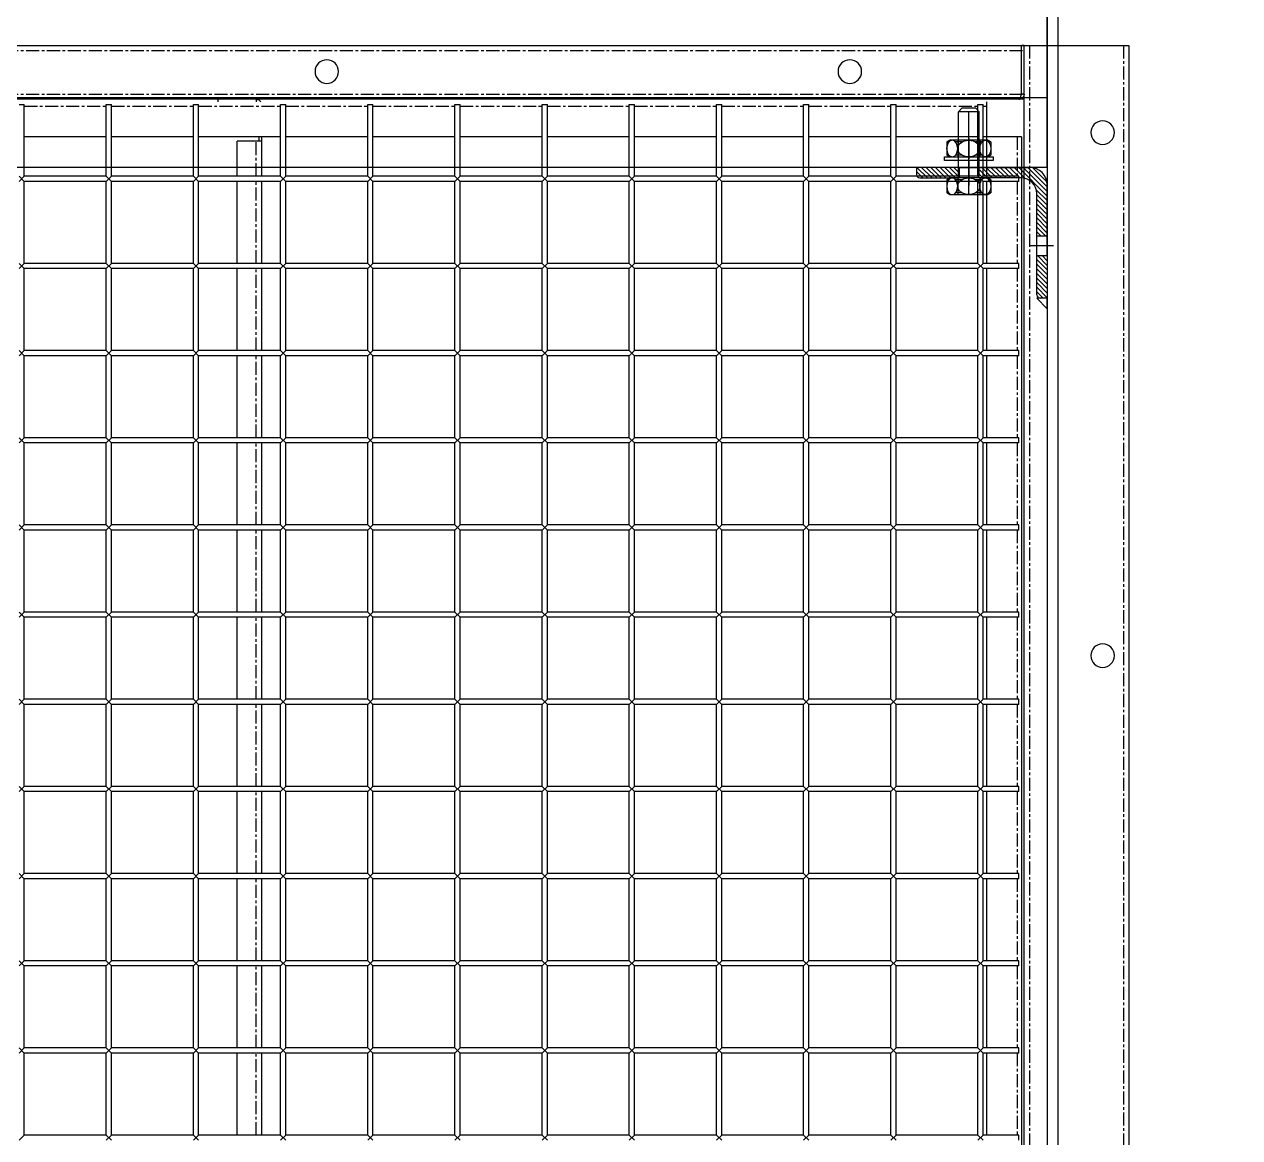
# Model space of a CAD drawing. Header units: millimetres. Extents: x -198529 to 244266, y -64 to 158464.
# Drawn here: x -147098 to -146401, y 109934 to 110572 of the extents above; entities that cross this region are included whole.
import ezdxf

# ---------------------------------------------------------------- set-up
doc = ezdxf.new("R2010")
doc.units = ezdxf.units.MM
doc.linetypes.add('CENTER', pattern=[12, 7.5, -1.5, 1.5, -1.5])
doc.linetypes.add('HIDDEN2', pattern=[4.7625, 3.175, -1.5875])
for name, color, linetype in [('0-DCC', 30, 'Continuous'), ('0-DCC-STRUC', 180, 'Continuous'), ('0-DCC-STRUC-T', 4, 'Continuous'), ('ANGEL STEEL_75x75x3.0', 22, 'Continuous'), ('BOLTS', 3, 'Continuous'), ('K-CEIL-DCC-RACK', 10, 'Continuous')]:
    doc.layers.add(name, color=color, linetype=linetype)
pattern_1 = [(45, (70645.0448, 93964.8255), (-1.325825215, 1.325825215), [])]

# ---------------------------------------------------------------- blocks, each defined once
blk = doc.blocks.new('DCC2850x1800(右)')
at = {"color": 0, "linetype": 'Continuous'}
for p, q in [((62966, -72678.48), (62906, -72678.48)), ((62906, -72678.48), (62906, -74478.48)), ((62966, -72678.48), (62967.5, -72678.48)), ((65614.5, -72678.48), (62966, -72678.48)), ((62966, -74478.48), (62966, -72678.48)), ((62967.5, -72706.38), (62967.5, -72678.48)), ((62966, -72706.38), (62967.5, -72706.38)), ((62967.77, -72707.23), (62967.5, -72706.38)), ((62966, -72709.38), (65613, -72709.38)), ((62987.5, -72753.48), (62987.5, -72710.88)), ((62992.5, -72712.38), (62989.5, -72712.38)), ((62989.5, -72753.48), (62989.5, -72712.38)), ((62992.5, -72753.48), (62992.5, -72712.38)), ((63039.5, -72753.48), (63039.5, -72712.38)), ((63042.5, -72712.38), (63039.5, -72712.38)), ((63042.5, -72753.48), (63042.5, -72712.38)), ((63089.5, -72753.48), (63089.5, -72712.38)), ((63092.5, -72712.38), (63089.5, -72712.38)), ((63092.5, -72753.48), (63092.5, -72712.38)), ((63139.5, -72753.48), (63139.5, -72712.38)), ((63142.5, -72712.38), (63139.5, -72712.38)), ((63142.5, -72753.48), (63142.5, -72712.38)), ((63189.5, -72753.48), (63189.5, -72712.38)), ((63192.5, -72712.38), (63189.5, -72712.38)), ((63192.5, -72753.48), (63192.5, -72712.38)), ((63239.5, -72753.48), (63239.5, -72712.38)), ((63242.5, -72712.38), (63239.5, -72712.38)), ((63242.5, -72753.48), (63242.5, -72712.38)), ((63289.5, -72753.48), (63289.5, -72712.38)), ((63292.5, -72712.38), (63289.5, -72712.38)), ((63292.5, -72753.48), (63292.5, -72712.38)), ((63339.5, -72753.48), (63339.5, -72712.38)), ((63342.5, -72712.38), (63339.5, -72712.38)), ((63342.5, -72753.48), (63342.5, -72712.38)), ((63389.5, -72753.48), (63389.5, -72712.38)), ((63392.5, -72712.38), (63389.5, -72712.38)), ((63392.5, -72753.48), (63392.5, -72712.38)), ((63428.5, -72709.38), (63428.5, -72710.88)), ((63439.5, -72753.48), (63439.5, -72712.38)), ((63442.5, -72712.38), (63439.5, -72712.38)), ((63442.5, -72753.48), (63442.5, -72712.38)), ((63489.5, -72753.48), (63489.5, -72712.38)), ((63492.5, -72712.38), (63489.5, -72712.38)), ((63492.5, -72753.48), (63492.5, -72712.38)), ((63539.5, -72753.48), (63539.5, -72712.38)), ((63542.5, -72712.38), (63539.5, -72712.38)), ((62967.5, -72730.88), (62989.5, -72730.88)), ((62967.5, -72730.88), (62967.5, -74426.08)), ((62992.5, -72730.88), (63039.5, -72730.88)), ((63042.5, -72730.88), (63089.5, -72730.88)), ((63092.5, -72730.88), (63139.5, -72730.88)), ((63142.5, -72730.88), (63189.5, -72730.88)), ((63192.5, -72730.88), (63239.5, -72730.88)), ((63242.5, -72730.88), (63289.5, -72730.88)), ((63292.5, -72730.88), (63339.5, -72730.88)), ((63342.5, -72730.88), (63389.5, -72730.88)), ((63392.5, -72730.88), (63439.5, -72730.88)), ((63403.5, -72730.88), (63403.5, -72753.48)), ((63403.5, -72733.38), (63417.5, -72733.38)), ((63405, -72730.88), (63405, -72733.38)), ((63417.5, -72753.48), (63417.5, -72733.38)), ((63442.5, -72730.88), (63489.5, -72730.88)), ((63492.5, -72730.88), (63539.5, -72730.88)), ((62969, -72753.48), (62989.5, -72753.48)), ((62969, -72756.48), (62969, -72753.48)), ((62969, -72756.48), (62989.5, -72756.48)), ((62987.5, -72803.48), (62987.5, -72756.48)), ((62992.5, -72756.48), (62989.5, -72753.48)), ((62992.5, -72753.48), (62989.5, -72756.48)), ((62989.5, -72803.48), (62989.5, -72756.48)), ((62992.5, -72753.48), (63039.5, -72753.48)), ((62992.5, -72756.48), (63039.5, -72756.48)), ((62992.5, -72803.48), (62992.5, -72756.48)), ((63042.5, -72756.48), (63039.5, -72753.48)), ((63042.5, -72753.48), (63039.5, -72756.48)), ((63039.5, -72803.48), (63039.5, -72756.48)), ((63042.5, -72753.48), (63089.5, -72753.48)), ((63042.5, -72756.48), (63089.5, -72756.48)), ((63042.5, -72803.48), (63042.5, -72756.48)), ((63092.5, -72756.48), (63089.5, -72753.48)), ((63092.5, -72753.48), (63089.5, -72756.48)), ((63089.5, -72803.48), (63089.5, -72756.48)), ((63092.5, -72753.48), (63139.5, -72753.48)), ((63092.5, -72756.48), (63139.5, -72756.48)), ((63092.5, -72803.48), (63092.5, -72756.48)), ((63142.5, -72756.48), (63139.5, -72753.48)), ((63142.5, -72753.48), (63139.5, -72756.48)), ((63139.5, -72803.48), (63139.5, -72756.48)), ((63142.5, -72753.48), (63189.5, -72753.48)), ((63142.5, -72756.48), (63189.5, -72756.48)), ((63142.5, -72803.48), (63142.5, -72756.48)), ((63192.5, -72756.48), (63189.5, -72753.48)), ((63192.5, -72753.48), (63189.5, -72756.48)), ((63189.5, -72803.48), (63189.5, -72756.48)), ((63192.5, -72753.48), (63239.5, -72753.48)), ((63192.5, -72756.48), (63239.5, -72756.48)), ((63192.5, -72803.48), (63192.5, -72756.48)), ((63242.5, -72756.48), (63239.5, -72753.48)), ((63242.5, -72753.48), (63239.5, -72756.48)), ((63239.5, -72803.48), (63239.5, -72756.48)), ((63242.5, -72753.48), (63289.5, -72753.48)), ((63242.5, -72756.48), (63289.5, -72756.48)), ((63242.5, -72803.48), (63242.5, -72756.48)), ((63292.5, -72756.48), (63289.5, -72753.48)), ((63292.5, -72753.48), (63289.5, -72756.48)), ((63289.5, -72803.48), (63289.5, -72756.48)), ((63292.5, -72753.48), (63339.5, -72753.48)), ((63292.5, -72756.48), (63339.5, -72756.48)), ((63292.5, -72803.48), (63292.5, -72756.48)), ((63342.5, -72756.48), (63339.5, -72753.48)), ((63342.5, -72753.48), (63339.5, -72756.48)), ((63339.5, -72803.48), (63339.5, -72756.48)), ((63342.5, -72753.48), (63389.5, -72753.48)), ((63342.5, -72756.48), (63389.5, -72756.48)), ((63342.5, -72803.48), (63342.5, -72756.48)), ((63392.5, -72756.48), (63389.5, -72753.48)), ((63392.5, -72753.48), (63389.5, -72756.48)), ((63389.5, -72803.48), (63389.5, -72756.48)), ((63392.5, -72753.48), (63439.5, -72753.48)), ((63392.5, -72756.48), (63439.5, -72756.48)), ((63392.5, -72803.48), (63392.5, -72756.48)), ((63403.5, -72756.48), (63403.5, -72803.48)), ((63417.5, -72803.48), (63417.5, -72756.48)), ((63442.5, -72756.48), (63439.5, -72753.48)), ((63442.5, -72753.48), (63439.5, -72756.48)), ((63439.5, -72803.48), (63439.5, -72756.48)), ((63442.5, -72753.48), (63489.5, -72753.48)), ((63442.5, -72756.48), (63489.5, -72756.48)), ((63442.5, -72803.48), (63442.5, -72756.48)), ((63492.5, -72756.48), (63489.5, -72753.48)), ((63492.5, -72753.48), (63489.5, -72756.48)), ((63489.5, -72803.48), (63489.5, -72756.48)), ((63492.5, -72753.48), (63539.5, -72753.48)), ((63492.5, -72756.48), (63539.5, -72756.48)), ((63492.5, -72803.48), (63492.5, -72756.48)), ((63542.5, -72756.48), (63539.5, -72753.48)), ((63542.5, -72753.48), (63539.5, -72756.48)), ((63539.5, -72803.48), (63539.5, -72756.48)), ((62969, -72803.48), (62989.5, -72803.48)), ((62969, -72806.48), (62969, -72803.48)), ((62992.5, -72806.48), (62989.5, -72803.48)), ((62992.5, -72803.48), (62989.5, -72806.48)), ((62992.5, -72803.48), (63039.5, -72803.48)), ((63042.5, -72806.48), (63039.5, -72803.48)), ((63042.5, -72803.48), (63039.5, -72806.48)), ((63042.5, -72803.48), (63089.5, -72803.48)), ((63092.5, -72806.48), (63089.5, -72803.48)), ((63092.5, -72803.48), (63089.5, -72806.48)), ((63092.5, -72803.48), (63139.5, -72803.48)), ((63142.5, -72806.48), (63139.5, -72803.48)), ((63142.5, -72803.48), (63139.5, -72806.48)), ((63142.5, -72803.48), (63189.5, -72803.48)), ((63192.5, -72806.48), (63189.5, -72803.48)), ((63192.5, -72803.48), (63189.5, -72806.48)), ((63192.5, -72803.48), (63239.5, -72803.48)), ((63242.5, -72806.48), (63239.5, -72803.48)), ((63242.5, -72803.48), (63239.5, -72806.48)), ((63242.5, -72803.48), (63289.5, -72803.48)), ((63292.5, -72806.48), (63289.5, -72803.48)), ((63292.5, -72803.48), (63289.5, -72806.48)), ((63292.5, -72803.48), (63339.5, -72803.48)), ((63342.5, -72806.48), (63339.5, -72803.48)), ((63342.5, -72803.48), (63339.5, -72806.48)), ((63342.5, -72803.48), (63389.5, -72803.48)), ((63392.5, -72806.48), (63389.5, -72803.48)), ((63392.5, -72803.48), (63389.5, -72806.48)), ((63392.5, -72803.48), (63439.5, -72803.48)), ((63442.5, -72806.48), (63439.5, -72803.48)), ((63442.5, -72803.48), (63439.5, -72806.48)), ((63442.5, -72803.48), (63489.5, -72803.48)), ((63492.5, -72806.48), (63489.5, -72803.48)), ((63492.5, -72803.48), (63489.5, -72806.48)), ((63492.5, -72803.48), (63539.5, -72803.48)), ((63542.5, -72806.48), (63539.5, -72803.48)), ((63542.5, -72803.48), (63539.5, -72806.48)), ((62969, -72806.48), (62989.5, -72806.48)), ((62987.5, -72853.48), (62987.5, -72806.48)), ((62989.5, -72853.48), (62989.5, -72806.48)), ((62992.5, -72853.48), (62992.5, -72806.48)), ((62992.5, -72806.48), (63039.5, -72806.48)), ((63039.5, -72853.48), (63039.5, -72806.48)), ((63042.5, -72806.48), (63089.5, -72806.48)), ((63042.5, -72853.48), (63042.5, -72806.48)), ((63089.5, -72853.48), (63089.5, -72806.48)), ((63092.5, -72853.48), (63092.5, -72806.48)), ((63092.5, -72806.48), (63139.5, -72806.48)), ((63139.5, -72853.48), (63139.5, -72806.48)), ((63142.5, -72853.48), (63142.5, -72806.48)), ((63142.5, -72806.48), (63189.5, -72806.48)), ((63189.5, -72853.48), (63189.5, -72806.48)), ((63192.5, -72853.48), (63192.5, -72806.48)), ((63192.5, -72806.48), (63239.5, -72806.48)), ((63239.5, -72853.48), (63239.5, -72806.48)), ((63242.5, -72853.48), (63242.5, -72806.48)), ((63242.5, -72806.48), (63289.5, -72806.48)), ((63289.5, -72853.48), (63289.5, -72806.48)), ((63292.5, -72853.48), (63292.5, -72806.48)), ((63292.5, -72806.48), (63339.5, -72806.48)), ((63339.5, -72853.48), (63339.5, -72806.48)), ((63342.5, -72853.48), (63342.5, -72806.48)), ((63342.5, -72806.48), (63389.5, -72806.48)), ((63389.5, -72853.48), (63389.5, -72806.48)), ((63392.5, -72853.48), (63392.5, -72806.48)), ((63392.5, -72806.48), (63439.5, -72806.48)), ((63403.5, -72806.48), (63403.5, -72853.48)), ((63417.5, -72853.48), (63417.5, -72806.48)), ((63439.5, -72853.48), (63439.5, -72806.48)), ((63442.5, -72853.48), (63442.5, -72806.48)), ((63442.5, -72806.48), (63489.5, -72806.48)), ((63489.5, -72853.48), (63489.5, -72806.48)), ((63492.5, -72853.48), (63492.5, -72806.48)), ((63492.5, -72806.48), (63539.5, -72806.48)), ((63539.5, -72853.48), (63539.5, -72806.48)), ((62969, -72853.48), (62989.5, -72853.48)), ((62969, -72856.48), (62969, -72853.48)), ((62992.5, -72856.48), (62989.5, -72853.48)), ((62992.5, -72853.48), (62989.5, -72856.48)), ((62992.5, -72853.48), (63039.5, -72853.48)), ((63042.5, -72856.48), (63039.5, -72853.48)), ((63042.5, -72853.48), (63039.5, -72856.48)), ((63042.5, -72853.48), (63089.5, -72853.48)), ((63092.5, -72856.48), (63089.5, -72853.48)), ((63092.5, -72853.48), (63089.5, -72856.48)), ((63092.5, -72853.48), (63139.5, -72853.48)), ((63142.5, -72856.48), (63139.5, -72853.48)), ((63142.5, -72853.48), (63139.5, -72856.48)), ((63142.5, -72853.48), (63189.5, -72853.48)), ((63192.5, -72856.48), (63189.5, -72853.48)), ((63192.5, -72853.48), (63189.5, -72856.48)), ((63192.5, -72853.48), (63239.5, -72853.48)), ((63242.5, -72856.48), (63239.5, -72853.48)), ((63242.5, -72853.48), (63239.5, -72856.48)), ((63242.5, -72853.48), (63289.5, -72853.48)), ((63292.5, -72856.48), (63289.5, -72853.48)), ((63292.5, -72853.48), (63289.5, -72856.48)), ((63292.5, -72853.48), (63339.5, -72853.48)), ((63342.5, -72856.48), (63339.5, -72853.48)), ((63342.5, -72853.48), (63339.5, -72856.48)), ((63342.5, -72853.48), (63389.5, -72853.48)), ((63392.5, -72856.48), (63389.5, -72853.48)), ((63392.5, -72853.48), (63389.5, -72856.48)), ((63392.5, -72853.48), (63439.5, -72853.48)), ((63442.5, -72856.48), (63439.5, -72853.48)), ((63442.5, -72853.48), (63439.5, -72856.48)), ((63442.5, -72853.48), (63489.5, -72853.48)), ((63492.5, -72856.48), (63489.5, -72853.48)), ((63492.5, -72853.48), (63489.5, -72856.48)), ((63492.5, -72853.48), (63539.5, -72853.48)), ((63542.5, -72856.48), (63539.5, -72853.48)), ((63542.5, -72853.48), (63539.5, -72856.48)), ((62969, -72856.48), (62989.5, -72856.48)), ((62987.5, -72903.48), (62987.5, -72856.48)), ((62989.5, -72903.48), (62989.5, -72856.48)), ((62992.5, -72903.48), (62992.5, -72856.48)), ((62992.5, -72856.48), (63039.5, -72856.48)), ((63039.5, -72903.48), (63039.5, -72856.48)), ((63042.5, -72856.48), (63089.5, -72856.48)), ((63042.5, -72903.48), (63042.5, -72856.48)), ((63089.5, -72903.48), (63089.5, -72856.48)), ((63092.5, -72856.48), (63139.5, -72856.48)), ((63092.5, -72903.48), (63092.5, -72856.48)), ((63139.5, -72903.48), (63139.5, -72856.48)), ((63142.5, -72856.48), (63189.5, -72856.48)), ((63142.5, -72903.48), (63142.5, -72856.48)), ((63189.5, -72903.48), (63189.5, -72856.48)), ((63192.5, -72856.48), (63239.5, -72856.48)), ((63192.5, -72903.48), (63192.5, -72856.48)), ((63239.5, -72903.48), (63239.5, -72856.48)), ((63242.5, -72856.48), (63289.5, -72856.48)), ((63242.5, -72903.48), (63242.5, -72856.48)), ((63289.5, -72903.48), (63289.5, -72856.48)), ((63292.5, -72856.48), (63339.5, -72856.48)), ((63292.5, -72903.48), (63292.5, -72856.48)), ((63339.5, -72903.48), (63339.5, -72856.48)), ((63342.5, -72856.48), (63389.5, -72856.48)), ((63342.5, -72903.48), (63342.5, -72856.48)), ((63389.5, -72903.48), (63389.5, -72856.48)), ((63392.5, -72856.48), (63439.5, -72856.48)), ((63392.5, -72903.48), (63392.5, -72856.48)), ((63403.5, -72856.48), (63403.5, -72903.48)), ((63417.5, -72903.48), (63417.5, -72856.48)), ((63439.5, -72903.48), (63439.5, -72856.48)), ((63442.5, -72903.48), (63442.5, -72856.48)), ((63442.5, -72856.48), (63489.5, -72856.48)), ((63489.5, -72903.48), (63489.5, -72856.48)), ((63492.5, -72903.48), (63492.5, -72856.48)), ((63492.5, -72856.48), (63539.5, -72856.48)), ((63539.5, -72903.48), (63539.5, -72856.48)), ((62969, -72903.48), (62989.5, -72903.48)), ((62969, -72906.48), (62969, -72903.48)), ((62992.5, -72906.48), (62989.5, -72903.48)), ((62992.5, -72903.48), (62989.5, -72906.48)), ((62992.5, -72903.48), (63039.5, -72903.48)), ((63042.5, -72906.48), (63039.5, -72903.48)), ((63042.5, -72903.48), (63039.5, -72906.48)), ((63042.5, -72903.48), (63089.5, -72903.48)), ((63092.5, -72906.48), (63089.5, -72903.48)), ((63092.5, -72903.48), (63089.5, -72906.48)), ((63092.5, -72903.48), (63139.5, -72903.48)), ((63142.5, -72906.48), (63139.5, -72903.48)), ((63142.5, -72903.48), (63139.5, -72906.48)), ((63142.5, -72903.48), (63189.5, -72903.48)), ((63192.5, -72906.48), (63189.5, -72903.48)), ((63192.5, -72903.48), (63189.5, -72906.48)), ((63192.5, -72903.48), (63239.5, -72903.48)), ((63242.5, -72906.48), (63239.5, -72903.48)), ((63242.5, -72903.48), (63239.5, -72906.48)), ((63242.5, -72903.48), (63289.5, -72903.48)), ((63292.5, -72906.48), (63289.5, -72903.48)), ((63292.5, -72903.48), (63289.5, -72906.48)), ((63292.5, -72903.48), (63339.5, -72903.48)), ((63342.5, -72906.48), (63339.5, -72903.48)), ((63342.5, -72903.48), (63339.5, -72906.48)), ((63342.5, -72903.48), (63389.5, -72903.48)), ((63392.5, -72906.48), (63389.5, -72903.48)), ((63392.5, -72903.48), (63389.5, -72906.48)), ((63392.5, -72903.48), (63439.5, -72903.48)), ((63442.5, -72906.48), (63439.5, -72903.48)), ((63442.5, -72903.48), (63439.5, -72906.48)), ((63442.5, -72903.48), (63489.5, -72903.48)), ((63492.5, -72906.48), (63489.5, -72903.48)), ((63492.5, -72903.48), (63489.5, -72906.48)), ((63492.5, -72903.48), (63539.5, -72903.48)), ((63542.5, -72906.48), (63539.5, -72903.48)), ((63542.5, -72903.48), (63539.5, -72906.48)), ((62969, -72906.48), (62989.5, -72906.48)), ((62987.5, -72953.48), (62987.5, -72906.48)), ((62989.5, -72953.48), (62989.5, -72906.48)), ((62992.5, -72953.48), (62992.5, -72906.48)), ((62992.5, -72906.48), (63039.5, -72906.48)), ((63039.5, -72953.48), (63039.5, -72906.48)), ((63042.5, -72906.48), (63089.5, -72906.48)), ((63042.5, -72953.48), (63042.5, -72906.48)), ((63089.5, -72953.48), (63089.5, -72906.48)), ((63092.5, -72906.48), (63139.5, -72906.48)), ((63092.5, -72953.48), (63092.5, -72906.48)), ((63139.5, -72953.48), (63139.5, -72906.48)), ((63142.5, -72906.48), (63189.5, -72906.48)), ((63142.5, -72953.48), (63142.5, -72906.48)), ((63189.5, -72953.48), (63189.5, -72906.48)), ((63192.5, -72906.48), (63239.5, -72906.48)), ((63192.5, -72953.48), (63192.5, -72906.48)), ((63239.5, -72953.48), (63239.5, -72906.48)), ((63242.5, -72906.48), (63289.5, -72906.48)), ((63242.5, -72953.48), (63242.5, -72906.48)), ((63289.5, -72953.48), (63289.5, -72906.48)), ((63292.5, -72906.48), (63339.5, -72906.48)), ((63292.5, -72953.48), (63292.5, -72906.48)), ((63339.5, -72953.48), (63339.5, -72906.48)), ((63342.5, -72906.48), (63389.5, -72906.48)), ((63342.5, -72953.48), (63342.5, -72906.48)), ((63389.5, -72953.48), (63389.5, -72906.48)), ((63392.5, -72906.48), (63439.5, -72906.48)), ((63392.5, -72953.48), (63392.5, -72906.48)), ((63403.5, -72906.48), (63403.5, -72953.48)), ((63417.5, -72953.48), (63417.5, -72906.48)), ((63439.5, -72953.48), (63439.5, -72906.48)), ((63442.5, -72906.48), (63489.5, -72906.48)), ((63442.5, -72953.48), (63442.5, -72906.48)), ((63489.5, -72953.48), (63489.5, -72906.48)), ((63492.5, -72906.48), (63539.5, -72906.48)), ((63492.5, -72953.48), (63492.5, -72906.48)), ((63539.5, -72953.48), (63539.5, -72906.48)), ((62969, -72953.48), (62989.5, -72953.48)), ((62969, -72956.48), (62969, -72953.48)), ((62969, -72956.48), (62989.5, -72956.48)), ((62987.5, -73003.48), (62987.5, -72956.48)), ((62992.5, -72956.48), (62989.5, -72953.48)), ((62992.5, -72953.48), (62989.5, -72956.48)), ((62989.5, -73003.48), (62989.5, -72956.48)), ((62992.5, -72953.48), (63039.5, -72953.48)), ((62992.5, -73003.48), (62992.5, -72956.48)), ((62992.5, -72956.48), (63039.5, -72956.48)), ((63042.5, -72956.48), (63039.5, -72953.48)), ((63042.5, -72953.48), (63039.5, -72956.48)), ((63039.5, -73003.48), (63039.5, -72956.48)), ((63042.5, -72953.48), (63089.5, -72953.48)), ((63042.5, -72956.48), (63089.5, -72956.48)), ((63042.5, -73003.48), (63042.5, -72956.48)), ((63092.5, -72956.48), (63089.5, -72953.48)), ((63092.5, -72953.48), (63089.5, -72956.48)), ((63089.5, -73003.48), (63089.5, -72956.48)), ((63092.5, -72953.48), (63139.5, -72953.48)), ((63092.5, -72956.48), (63139.5, -72956.48)), ((63092.5, -73003.48), (63092.5, -72956.48)), ((63142.5, -72956.48), (63139.5, -72953.48)), ((63142.5, -72953.48), (63139.5, -72956.48)), ((63139.5, -73003.48), (63139.5, -72956.48)), ((63142.5, -72953.48), (63189.5, -72953.48)), ((63142.5, -72956.48), (63189.5, -72956.48)), ((63142.5, -73003.48), (63142.5, -72956.48)), ((63192.5, -72956.48), (63189.5, -72953.48)), ((63192.5, -72953.48), (63189.5, -72956.48)), ((63189.5, -73003.48), (63189.5, -72956.48)), ((63192.5, -72953.48), (63239.5, -72953.48)), ((63192.5, -72956.48), (63239.5, -72956.48)), ((63192.5, -73003.48), (63192.5, -72956.48)), ((63242.5, -72956.48), (63239.5, -72953.48)), ((63242.5, -72953.48), (63239.5, -72956.48)), ((63239.5, -73003.48), (63239.5, -72956.48)), ((63242.5, -72953.48), (63289.5, -72953.48)), ((63242.5, -72956.48), (63289.5, -72956.48)), ((63242.5, -73003.48), (63242.5, -72956.48)), ((63292.5, -72956.48), (63289.5, -72953.48)), ((63292.5, -72953.48), (63289.5, -72956.48)), ((63289.5, -73003.48), (63289.5, -72956.48)), ((63292.5, -72953.48), (63339.5, -72953.48)), ((63292.5, -72956.48), (63339.5, -72956.48)), ((63292.5, -73003.48), (63292.5, -72956.48)), ((63342.5, -72956.48), (63339.5, -72953.48)), ((63342.5, -72953.48), (63339.5, -72956.48)), ((63339.5, -73003.48), (63339.5, -72956.48)), ((63342.5, -72953.48), (63389.5, -72953.48)), ((63342.5, -72956.48), (63389.5, -72956.48)), ((63342.5, -73003.48), (63342.5, -72956.48)), ((63392.5, -72956.48), (63389.5, -72953.48)), ((63392.5, -72953.48), (63389.5, -72956.48)), ((63389.5, -73003.48), (63389.5, -72956.48)), ((63392.5, -72953.48), (63439.5, -72953.48)), ((63392.5, -72956.48), (63439.5, -72956.48)), ((63392.5, -73003.48), (63392.5, -72956.48)), ((63403.5, -72956.48), (63403.5, -73003.48)), ((63417.5, -73003.48), (63417.5, -72956.48)), ((63442.5, -72956.48), (63439.5, -72953.48)), ((63442.5, -72953.48), (63439.5, -72956.48)), ((63439.5, -73003.48), (63439.5, -72956.48)), ((63442.5, -72953.48), (63489.5, -72953.48)), ((63442.5, -72956.48), (63489.5, -72956.48)), ((63442.5, -73003.48), (63442.5, -72956.48)), ((63492.5, -72956.48), (63489.5, -72953.48)), ((63492.5, -72953.48), (63489.5, -72956.48)), ((63489.5, -73003.48), (63489.5, -72956.48)), ((63492.5, -72953.48), (63539.5, -72953.48)), ((63492.5, -72956.48), (63539.5, -72956.48)), ((63492.5, -73003.48), (63492.5, -72956.48)), ((63542.5, -72956.48), (63539.5, -72953.48)), ((63542.5, -72953.48), (63539.5, -72956.48)), ((63539.5, -73003.48), (63539.5, -72956.48)), ((62969, -73003.48), (62989.5, -73003.48)), ((62969, -73006.48), (62969, -73003.48)), ((62969, -73006.48), (62989.5, -73006.48)), ((62987.5, -73053.48), (62987.5, -73006.48)), ((62992.5, -73006.48), (62989.5, -73003.48)), ((62992.5, -73003.48), (62989.5, -73006.48)), ((62989.5, -73053.48), (62989.5, -73006.48)), ((62992.5, -73003.48), (63039.5, -73003.48)), ((62992.5, -73053.48), (62992.5, -73006.48)), ((62992.5, -73006.48), (63039.5, -73006.48)), ((63042.5, -73006.48), (63039.5, -73003.48)), ((63042.5, -73003.48), (63039.5, -73006.48)), ((63039.5, -73053.48), (63039.5, -73006.48)), ((63042.5, -73003.48), (63089.5, -73003.48)), ((63042.5, -73006.48), (63089.5, -73006.48)), ((63042.5, -73053.48), (63042.5, -73006.48)), ((63092.5, -73006.48), (63089.5, -73003.48)), ((63092.5, -73003.48), (63089.5, -73006.48)), ((63089.5, -73053.48), (63089.5, -73006.48)), ((63092.5, -73003.48), (63139.5, -73003.48)), ((63092.5, -73006.48), (63139.5, -73006.48)), ((63092.5, -73053.48), (63092.5, -73006.48)), ((63142.5, -73006.48), (63139.5, -73003.48)), ((63142.5, -73003.48), (63139.5, -73006.48)), ((63139.5, -73053.48), (63139.5, -73006.48)), ((63142.5, -73003.48), (63189.5, -73003.48)), ((63142.5, -73006.48), (63189.5, -73006.48)), ((63142.5, -73053.48), (63142.5, -73006.48)), ((63192.5, -73006.48), (63189.5, -73003.48)), ((63192.5, -73003.48), (63189.5, -73006.48)), ((63189.5, -73053.48), (63189.5, -73006.48)), ((63192.5, -73003.48), (63239.5, -73003.48)), ((63192.5, -73006.48), (63239.5, -73006.48)), ((63192.5, -73053.48), (63192.5, -73006.48)), ((63242.5, -73006.48), (63239.5, -73003.48)), ((63242.5, -73003.48), (63239.5, -73006.48)), ((63239.5, -73053.48), (63239.5, -73006.48)), ((63242.5, -73003.48), (63289.5, -73003.48)), ((63242.5, -73006.48), (63289.5, -73006.48)), ((63242.5, -73053.48), (63242.5, -73006.48)), ((63292.5, -73006.48), (63289.5, -73003.48)), ((63292.5, -73003.48), (63289.5, -73006.48)), ((63289.5, -73053.48), (63289.5, -73006.48)), ((63292.5, -73003.48), (63339.5, -73003.48)), ((63292.5, -73006.48), (63339.5, -73006.48)), ((63292.5, -73053.48), (63292.5, -73006.48)), ((63342.5, -73006.48), (63339.5, -73003.48)), ((63342.5, -73003.48), (63339.5, -73006.48)), ((63339.5, -73053.48), (63339.5, -73006.48)), ((63342.5, -73003.48), (63389.5, -73003.48)), ((63342.5, -73006.48), (63389.5, -73006.48)), ((63342.5, -73053.48), (63342.5, -73006.48)), ((63392.5, -73006.48), (63389.5, -73003.48)), ((63392.5, -73003.48), (63389.5, -73006.48)), ((63389.5, -73053.48), (63389.5, -73006.48)), ((63392.5, -73003.48), (63439.5, -73003.48)), ((63392.5, -73006.48), (63439.5, -73006.48)), ((63392.5, -73053.48), (63392.5, -73006.48)), ((63403.5, -73006.48), (63403.5, -73053.48)), ((63417.5, -73053.48), (63417.5, -73006.48)), ((63442.5, -73006.48), (63439.5, -73003.48)), ((63442.5, -73003.48), (63439.5, -73006.48)), ((63439.5, -73053.48), (63439.5, -73006.48)), ((63442.5, -73003.48), (63489.5, -73003.48)), ((63442.5, -73006.48), (63489.5, -73006.48)), ((63442.5, -73053.48), (63442.5, -73006.48)), ((63492.5, -73006.48), (63489.5, -73003.48)), ((63492.5, -73003.48), (63489.5, -73006.48)), ((63489.5, -73053.48), (63489.5, -73006.48)), ((63492.5, -73003.48), (63539.5, -73003.48)), ((63492.5, -73006.48), (63539.5, -73006.48)), ((63492.5, -73053.48), (63492.5, -73006.48)), ((63542.5, -73006.48), (63539.5, -73003.48)), ((63542.5, -73003.48), (63539.5, -73006.48)), ((63539.5, -73053.48), (63539.5, -73006.48)), ((62969, -73053.48), (62989.5, -73053.48)), ((62969, -73056.48), (62969, -73053.48)), ((62969, -73056.48), (62989.5, -73056.48)), ((62987.5, -73103.48), (62987.5, -73056.48)), ((62992.5, -73056.48), (62989.5, -73053.48)), ((62992.5, -73053.48), (62989.5, -73056.48)), ((62989.5, -73103.48), (62989.5, -73056.48)), ((62992.5, -73053.48), (63039.5, -73053.48)), ((62992.5, -73103.48), (62992.5, -73056.48)), ((62992.5, -73056.48), (63039.5, -73056.48)), ((63042.5, -73056.48), (63039.5, -73053.48)), ((63042.5, -73053.48), (63039.5, -73056.48)), ((63039.5, -73103.48), (63039.5, -73056.48)), ((63042.5, -73053.48), (63089.5, -73053.48)), ((63042.5, -73056.48), (63089.5, -73056.48)), ((63042.5, -73103.48), (63042.5, -73056.48)), ((63092.5, -73056.48), (63089.5, -73053.48)), ((63092.5, -73053.48), (63089.5, -73056.48)), ((63089.5, -73103.48), (63089.5, -73056.48)), ((63092.5, -73053.48), (63139.5, -73053.48)), ((63092.5, -73056.48), (63139.5, -73056.48)), ((63092.5, -73103.48), (63092.5, -73056.48)), ((63142.5, -73056.48), (63139.5, -73053.48)), ((63142.5, -73053.48), (63139.5, -73056.48)), ((63139.5, -73103.48), (63139.5, -73056.48)), ((63142.5, -73053.48), (63189.5, -73053.48)), ((63142.5, -73056.48), (63189.5, -73056.48)), ((63142.5, -73103.48), (63142.5, -73056.48)), ((63192.5, -73056.48), (63189.5, -73053.48)), ((63192.5, -73053.48), (63189.5, -73056.48)), ((63189.5, -73103.48), (63189.5, -73056.48)), ((63192.5, -73053.48), (63239.5, -73053.48)), ((63192.5, -73056.48), (63239.5, -73056.48)), ((63192.5, -73103.48), (63192.5, -73056.48)), ((63242.5, -73056.48), (63239.5, -73053.48)), ((63242.5, -73053.48), (63239.5, -73056.48)), ((63239.5, -73103.48), (63239.5, -73056.48)), ((63242.5, -73053.48), (63289.5, -73053.48)), ((63242.5, -73056.48), (63289.5, -73056.48)), ((63242.5, -73103.48), (63242.5, -73056.48)), ((63292.5, -73056.48), (63289.5, -73053.48)), ((63292.5, -73053.48), (63289.5, -73056.48)), ((63289.5, -73103.48), (63289.5, -73056.48)), ((63292.5, -73053.48), (63339.5, -73053.48)), ((63292.5, -73056.48), (63339.5, -73056.48)), ((63292.5, -73103.48), (63292.5, -73056.48)), ((63342.5, -73056.48), (63339.5, -73053.48)), ((63342.5, -73053.48), (63339.5, -73056.48)), ((63339.5, -73103.48), (63339.5, -73056.48)), ((63342.5, -73053.48), (63389.5, -73053.48)), ((63342.5, -73056.48), (63389.5, -73056.48)), ((63342.5, -73103.48), (63342.5, -73056.48)), ((63392.5, -73056.48), (63389.5, -73053.48)), ((63392.5, -73053.48), (63389.5, -73056.48)), ((63389.5, -73103.48), (63389.5, -73056.48)), ((63392.5, -73053.48), (63439.5, -73053.48)), ((63392.5, -73056.48), (63439.5, -73056.48)), ((63392.5, -73103.48), (63392.5, -73056.48)), ((63403.5, -73056.48), (63403.5, -73103.48)), ((63417.5, -73103.48), (63417.5, -73056.48)), ((63442.5, -73056.48), (63439.5, -73053.48)), ((63442.5, -73053.48), (63439.5, -73056.48)), ((63439.5, -73103.48), (63439.5, -73056.48)), ((63442.5, -73053.48), (63489.5, -73053.48)), ((63442.5, -73056.48), (63489.5, -73056.48)), ((63442.5, -73103.48), (63442.5, -73056.48)), ((63492.5, -73056.48), (63489.5, -73053.48)), ((63492.5, -73053.48), (63489.5, -73056.48)), ((63489.5, -73103.48), (63489.5, -73056.48)), ((63492.5, -73053.48), (63539.5, -73053.48)), ((63492.5, -73056.48), (63539.5, -73056.48)), ((63492.5, -73103.48), (63492.5, -73056.48)), ((63542.5, -73056.48), (63539.5, -73053.48)), ((63542.5, -73053.48), (63539.5, -73056.48)), ((63539.5, -73103.48), (63539.5, -73056.48)), ((62969, -73103.48), (62989.5, -73103.48)), ((62969, -73106.48), (62969, -73103.48)), ((62992.5, -73106.48), (62989.5, -73103.48)), ((62992.5, -73103.48), (62989.5, -73106.48)), ((62992.5, -73103.48), (63039.5, -73103.48)), ((63042.5, -73106.48), (63039.5, -73103.48)), ((63042.5, -73103.48), (63039.5, -73106.48)), ((63042.5, -73103.48), (63089.5, -73103.48)), ((63092.5, -73106.48), (63089.5, -73103.48)), ((63092.5, -73103.48), (63089.5, -73106.48)), ((63092.5, -73103.48), (63139.5, -73103.48)), ((63142.5, -73106.48), (63139.5, -73103.48)), ((63142.5, -73103.48), (63139.5, -73106.48)), ((63142.5, -73103.48), (63189.5, -73103.48)), ((63192.5, -73106.48), (63189.5, -73103.48)), ((63192.5, -73103.48), (63189.5, -73106.48)), ((63192.5, -73103.48), (63239.5, -73103.48)), ((63242.5, -73106.48), (63239.5, -73103.48)), ((63242.5, -73103.48), (63239.5, -73106.48)), ((63242.5, -73103.48), (63289.5, -73103.48)), ((63292.5, -73106.48), (63289.5, -73103.48)), ((63292.5, -73103.48), (63289.5, -73106.48)), ((63292.5, -73103.48), (63339.5, -73103.48)), ((63342.5, -73106.48), (63339.5, -73103.48)), ((63342.5, -73103.48), (63339.5, -73106.48)), ((63342.5, -73103.48), (63389.5, -73103.48)), ((63392.5, -73106.48), (63389.5, -73103.48)), ((63392.5, -73103.48), (63389.5, -73106.48)), ((63392.5, -73103.48), (63439.5, -73103.48)), ((63442.5, -73106.48), (63439.5, -73103.48)), ((63442.5, -73103.48), (63439.5, -73106.48)), ((63442.5, -73103.48), (63489.5, -73103.48)), ((63492.5, -73106.48), (63489.5, -73103.48)), ((63492.5, -73103.48), (63489.5, -73106.48)), ((63492.5, -73103.48), (63539.5, -73103.48)), ((63542.5, -73106.48), (63539.5, -73103.48)), ((63542.5, -73103.48), (63539.5, -73106.48)), ((62969, -73106.48), (62989.5, -73106.48)), ((62987.5, -73153.48), (62987.5, -73106.48)), ((62989.5, -73153.48), (62989.5, -73106.48)), ((62992.5, -73153.48), (62992.5, -73106.48)), ((62992.5, -73106.48), (63039.5, -73106.48)), ((63039.5, -73153.48), (63039.5, -73106.48)), ((63042.5, -73106.48), (63089.5, -73106.48)), ((63042.5, -73153.48), (63042.5, -73106.48)), ((63089.5, -73153.48), (63089.5, -73106.48)), ((63092.5, -73106.48), (63139.5, -73106.48)), ((63092.5, -73153.48), (63092.5, -73106.48)), ((63139.5, -73153.48), (63139.5, -73106.48)), ((63142.5, -73106.48), (63189.5, -73106.48)), ((63142.5, -73153.48), (63142.5, -73106.48)), ((63189.5, -73153.48), (63189.5, -73106.48)), ((63192.5, -73106.48), (63239.5, -73106.48)), ((63192.5, -73153.48), (63192.5, -73106.48)), ((63239.5, -73153.48), (63239.5, -73106.48)), ((63242.5, -73106.48), (63289.5, -73106.48)), ((63242.5, -73153.48), (63242.5, -73106.48)), ((63289.5, -73153.48), (63289.5, -73106.48)), ((63292.5, -73106.48), (63339.5, -73106.48)), ((63292.5, -73153.48), (63292.5, -73106.48)), ((63339.5, -73153.48), (63339.5, -73106.48)), ((63342.5, -73106.48), (63389.5, -73106.48)), ((63342.5, -73153.48), (63342.5, -73106.48)), ((63389.5, -73153.48), (63389.5, -73106.48)), ((63392.5, -73106.48), (63439.5, -73106.48)), ((63392.5, -73153.48), (63392.5, -73106.48)), ((63403.5, -73106.48), (63403.5, -73153.48)), ((63417.5, -73153.48), (63417.5, -73106.48)), ((63439.5, -73153.48), (63439.5, -73106.48)), ((63442.5, -73106.48), (63489.5, -73106.48)), ((63442.5, -73153.48), (63442.5, -73106.48)), ((63489.5, -73153.48), (63489.5, -73106.48)), ((63492.5, -73106.48), (63539.5, -73106.48)), ((63492.5, -73153.48), (63492.5, -73106.48)), ((63539.5, -73153.48), (63539.5, -73106.48)), ((62969, -73153.48), (62989.5, -73153.48)), ((62969, -73156.48), (62969, -73153.48)), ((62992.5, -73156.48), (62989.5, -73153.48)), ((62992.5, -73153.48), (62989.5, -73156.48)), ((62992.5, -73153.48), (63039.5, -73153.48)), ((63042.5, -73156.48), (63039.5, -73153.48)), ((63042.5, -73153.48), (63039.5, -73156.48)), ((63042.5, -73153.48), (63089.5, -73153.48)), ((63092.5, -73156.48), (63089.5, -73153.48)), ((63092.5, -73153.48), (63089.5, -73156.48)), ((63092.5, -73153.48), (63139.5, -73153.48)), ((63142.5, -73156.48), (63139.5, -73153.48)), ((63142.5, -73153.48), (63139.5, -73156.48)), ((63142.5, -73153.48), (63189.5, -73153.48)), ((63192.5, -73156.48), (63189.5, -73153.48)), ((63192.5, -73153.48), (63189.5, -73156.48)), ((63192.5, -73153.48), (63239.5, -73153.48)), ((63242.5, -73156.48), (63239.5, -73153.48)), ((63242.5, -73153.48), (63239.5, -73156.48)), ((63242.5, -73153.48), (63289.5, -73153.48)), ((63292.5, -73156.48), (63289.5, -73153.48)), ((63292.5, -73153.48), (63289.5, -73156.48)), ((63292.5, -73153.48), (63339.5, -73153.48)), ((63342.5, -73156.48), (63339.5, -73153.48)), ((63342.5, -73153.48), (63339.5, -73156.48)), ((63342.5, -73153.48), (63389.5, -73153.48)), ((63392.5, -73156.48), (63389.5, -73153.48)), ((63392.5, -73153.48), (63389.5, -73156.48)), ((63392.5, -73153.48), (63439.5, -73153.48)), ((63442.5, -73156.48), (63439.5, -73153.48)), ((63442.5, -73153.48), (63439.5, -73156.48)), ((63442.5, -73153.48), (63489.5, -73153.48)), ((63492.5, -73156.48), (63489.5, -73153.48)), ((63492.5, -73153.48), (63489.5, -73156.48)), ((63492.5, -73153.48), (63539.5, -73153.48)), ((63542.5, -73156.48), (63539.5, -73153.48)), ((63542.5, -73153.48), (63539.5, -73156.48)), ((62969, -73156.48), (62989.5, -73156.48)), ((62987.5, -73203.48), (62987.5, -73156.48)), ((62989.5, -73203.48), (62989.5, -73156.48)), ((62992.5, -73203.48), (62992.5, -73156.48)), ((62992.5, -73156.48), (63039.5, -73156.48)), ((63039.5, -73203.48), (63039.5, -73156.48)), ((63042.5, -73156.48), (63089.5, -73156.48)), ((63042.5, -73203.48), (63042.5, -73156.48)), ((63089.5, -73203.48), (63089.5, -73156.48)), ((63092.5, -73156.48), (63139.5, -73156.48)), ((63092.5, -73203.48), (63092.5, -73156.48)), ((63139.5, -73203.48), (63139.5, -73156.48)), ((63142.5, -73156.48), (63189.5, -73156.48)), ((63142.5, -73203.48), (63142.5, -73156.48)), ((63189.5, -73203.48), (63189.5, -73156.48)), ((63192.5, -73156.48), (63239.5, -73156.48)), ((63192.5, -73203.48), (63192.5, -73156.48)), ((63239.5, -73203.48), (63239.5, -73156.48)), ((63242.5, -73156.48), (63289.5, -73156.48)), ((63242.5, -73203.48), (63242.5, -73156.48)), ((63289.5, -73203.48), (63289.5, -73156.48)), ((63292.5, -73156.48), (63339.5, -73156.48)), ((63292.5, -73203.48), (63292.5, -73156.48)), ((63339.5, -73203.48), (63339.5, -73156.48)), ((63342.5, -73156.48), (63389.5, -73156.48)), ((63342.5, -73203.48), (63342.5, -73156.48)), ((63389.5, -73203.48), (63389.5, -73156.48)), ((63392.5, -73156.48), (63439.5, -73156.48)), ((63392.5, -73203.48), (63392.5, -73156.48)), ((63403.5, -73156.48), (63403.5, -73203.48)), ((63417.5, -73203.48), (63417.5, -73156.48)), ((63439.5, -73203.48), (63439.5, -73156.48)), ((63442.5, -73156.48), (63489.5, -73156.48)), ((63442.5, -73203.48), (63442.5, -73156.48)), ((63489.5, -73203.48), (63489.5, -73156.48)), ((63492.5, -73156.48), (63539.5, -73156.48)), ((63492.5, -73203.48), (63492.5, -73156.48)), ((63539.5, -73203.48), (63539.5, -73156.48)), ((62969, -73203.48), (62989.5, -73203.48)), ((62969, -73206.48), (62969, -73203.48)), ((62992.5, -73206.48), (62989.5, -73203.48)), ((62992.5, -73203.48), (62989.5, -73206.48)), ((62992.5, -73203.48), (63039.5, -73203.48)), ((63042.5, -73206.48), (63039.5, -73203.48)), ((63042.5, -73203.48), (63039.5, -73206.48)), ((63042.5, -73203.48), (63089.5, -73203.48)), ((63092.5, -73206.48), (63089.5, -73203.48)), ((63092.5, -73203.48), (63089.5, -73206.48)), ((63092.5, -73203.48), (63139.5, -73203.48)), ((63142.5, -73206.48), (63139.5, -73203.48)), ((63142.5, -73203.48), (63139.5, -73206.48)), ((63142.5, -73203.48), (63189.5, -73203.48)), ((63192.5, -73206.48), (63189.5, -73203.48)), ((63192.5, -73203.48), (63189.5, -73206.48)), ((63192.5, -73203.48), (63239.5, -73203.48)), ((63242.5, -73206.48), (63239.5, -73203.48)), ((63242.5, -73203.48), (63239.5, -73206.48)), ((63242.5, -73203.48), (63289.5, -73203.48)), ((63292.5, -73206.48), (63289.5, -73203.48)), ((63292.5, -73203.48), (63289.5, -73206.48)), ((63292.5, -73203.48), (63339.5, -73203.48)), ((63342.5, -73206.48), (63339.5, -73203.48)), ((63342.5, -73203.48), (63339.5, -73206.48)), ((63342.5, -73203.48), (63389.5, -73203.48)), ((63392.5, -73206.48), (63389.5, -73203.48)), ((63392.5, -73203.48), (63389.5, -73206.48)), ((63392.5, -73203.48), (63439.5, -73203.48)), ((63442.5, -73206.48), (63439.5, -73203.48)), ((63442.5, -73203.48), (63439.5, -73206.48)), ((63442.5, -73203.48), (63489.5, -73203.48)), ((63492.5, -73206.48), (63489.5, -73203.48)), ((63492.5, -73203.48), (63489.5, -73206.48)), ((63492.5, -73203.48), (63539.5, -73203.48)), ((63542.5, -73206.48), (63539.5, -73203.48)), ((63542.5, -73203.48), (63539.5, -73206.48)), ((62969, -73206.48), (62989.5, -73206.48)), ((62987.5, -73253.48), (62987.5, -73206.48)), ((62989.5, -73253.48), (62989.5, -73206.48)), ((62992.5, -73253.48), (62992.5, -73206.48)), ((62992.5, -73206.48), (63039.5, -73206.48)), ((63039.5, -73253.48), (63039.5, -73206.48)), ((63042.5, -73206.48), (63089.5, -73206.48)), ((63042.5, -73253.48), (63042.5, -73206.48)), ((63089.5, -73253.48), (63089.5, -73206.48)), ((63092.5, -73206.48), (63139.5, -73206.48)), ((63092.5, -73253.48), (63092.5, -73206.48)), ((63139.5, -73253.48), (63139.5, -73206.48)), ((63142.5, -73206.48), (63189.5, -73206.48)), ((63142.5, -73253.48), (63142.5, -73206.48)), ((63189.5, -73253.48), (63189.5, -73206.48)), ((63192.5, -73206.48), (63239.5, -73206.48)), ((63192.5, -73253.48), (63192.5, -73206.48)), ((63239.5, -73253.48), (63239.5, -73206.48)), ((63242.5, -73206.48), (63289.5, -73206.48)), ((63242.5, -73253.48), (63242.5, -73206.48)), ((63289.5, -73253.48), (63289.5, -73206.48)), ((63292.5, -73206.48), (63339.5, -73206.48)), ((63292.5, -73253.48), (63292.5, -73206.48)), ((63339.5, -73253.48), (63339.5, -73206.48)), ((63342.5, -73206.48), (63389.5, -73206.48)), ((63342.5, -73253.48), (63342.5, -73206.48)), ((63389.5, -73253.48), (63389.5, -73206.48)), ((63392.5, -73206.48), (63439.5, -73206.48)), ((63392.5, -73253.48), (63392.5, -73206.48)), ((63403.5, -73206.48), (63403.5, -73253.48)), ((63417.5, -73253.48), (63417.5, -73206.48)), ((63439.5, -73253.48), (63439.5, -73206.48)), ((63442.5, -73206.48), (63489.5, -73206.48)), ((63442.5, -73253.48), (63442.5, -73206.48)), ((63489.5, -73253.48), (63489.5, -73206.48)), ((63492.5, -73206.48), (63539.5, -73206.48)), ((63492.5, -73253.48), (63492.5, -73206.48)), ((63539.5, -73253.48), (63539.5, -73206.48)), ((62969, -73253.48), (62989.5, -73253.48)), ((62969, -73256.48), (62969, -73253.48)), ((62969, -73256.48), (62989.5, -73256.48)), ((62987.5, -73303.48), (62987.5, -73256.48)), ((62992.5, -73256.48), (62989.5, -73253.48)), ((62992.5, -73253.48), (62989.5, -73256.48)), ((62989.5, -73303.48), (62989.5, -73256.48)), ((62992.5, -73253.48), (63039.5, -73253.48)), ((62992.5, -73303.48), (62992.5, -73256.48)), ((62992.5, -73256.48), (63039.5, -73256.48)), ((63042.5, -73256.48), (63039.5, -73253.48)), ((63042.5, -73253.48), (63039.5, -73256.48)), ((63039.5, -73303.48), (63039.5, -73256.48)), ((63042.5, -73253.48), (63089.5, -73253.48)), ((63042.5, -73256.48), (63089.5, -73256.48)), ((63042.5, -73303.48), (63042.5, -73256.48)), ((63092.5, -73256.48), (63089.5, -73253.48)), ((63092.5, -73253.48), (63089.5, -73256.48)), ((63089.5, -73303.48), (63089.5, -73256.48)), ((63092.5, -73253.48), (63139.5, -73253.48)), ((63092.5, -73256.48), (63139.5, -73256.48)), ((63092.5, -73303.48), (63092.5, -73256.48)), ((63142.5, -73256.48), (63139.5, -73253.48)), ((63142.5, -73253.48), (63139.5, -73256.48)), ((63139.5, -73303.48), (63139.5, -73256.48)), ((63142.5, -73253.48), (63189.5, -73253.48)), ((63142.5, -73256.48), (63189.5, -73256.48)), ((63142.5, -73303.48), (63142.5, -73256.48)), ((63192.5, -73256.48), (63189.5, -73253.48)), ((63192.5, -73253.48), (63189.5, -73256.48)), ((63189.5, -73303.48), (63189.5, -73256.48)), ((63192.5, -73253.48), (63239.5, -73253.48)), ((63192.5, -73256.48), (63239.5, -73256.48)), ((63192.5, -73303.48), (63192.5, -73256.48)), ((63242.5, -73256.48), (63239.5, -73253.48)), ((63242.5, -73253.48), (63239.5, -73256.48)), ((63239.5, -73303.48), (63239.5, -73256.48)), ((63242.5, -73253.48), (63289.5, -73253.48)), ((63242.5, -73256.48), (63289.5, -73256.48)), ((63242.5, -73303.48), (63242.5, -73256.48)), ((63292.5, -73256.48), (63289.5, -73253.48)), ((63292.5, -73253.48), (63289.5, -73256.48)), ((63289.5, -73303.48), (63289.5, -73256.48)), ((63292.5, -73253.48), (63339.5, -73253.48)), ((63292.5, -73256.48), (63339.5, -73256.48)), ((63292.5, -73303.48), (63292.5, -73256.48)), ((63342.5, -73256.48), (63339.5, -73253.48)), ((63342.5, -73253.48), (63339.5, -73256.48)), ((63339.5, -73303.48), (63339.5, -73256.48)), ((63342.5, -73253.48), (63389.5, -73253.48)), ((63342.5, -73256.48), (63389.5, -73256.48)), ((63342.5, -73303.48), (63342.5, -73256.48)), ((63392.5, -73256.48), (63389.5, -73253.48)), ((63392.5, -73253.48), (63389.5, -73256.48)), ((63389.5, -73303.48), (63389.5, -73256.48)), ((63392.5, -73253.48), (63439.5, -73253.48)), ((63392.5, -73256.48), (63439.5, -73256.48)), ((63392.5, -73303.48), (63392.5, -73256.48)), ((63403.5, -73256.48), (63403.5, -73303.48)), ((63417.5, -73303.48), (63417.5, -73256.48)), ((63442.5, -73256.48), (63439.5, -73253.48)), ((63442.5, -73253.48), (63439.5, -73256.48)), ((63439.5, -73303.48), (63439.5, -73256.48)), ((63442.5, -73253.48), (63489.5, -73253.48)), ((63442.5, -73256.48), (63489.5, -73256.48)), ((63442.5, -73303.48), (63442.5, -73256.48)), ((63492.5, -73256.48), (63489.5, -73253.48)), ((63492.5, -73253.48), (63489.5, -73256.48)), ((63489.5, -73303.48), (63489.5, -73256.48)), ((63492.5, -73253.48), (63539.5, -73253.48)), ((63492.5, -73256.48), (63539.5, -73256.48)), ((63492.5, -73303.48), (63492.5, -73256.48)), ((63542.5, -73256.48), (63539.5, -73253.48)), ((63542.5, -73253.48), (63539.5, -73256.48)), ((63539.5, -73303.48), (63539.5, -73256.48)), ((62969, -73303.48), (62989.5, -73303.48)), ((62969, -73306.48), (62969, -73303.48)), ((62992.5, -73306.48), (62989.5, -73303.48)), ((62992.5, -73303.48), (62989.5, -73306.48)), ((62992.5, -73303.48), (63039.5, -73303.48)), ((63042.5, -73306.48), (63039.5, -73303.48)), ((63042.5, -73303.48), (63039.5, -73306.48)), ((63042.5, -73303.48), (63089.5, -73303.48)), ((63092.5, -73306.48), (63089.5, -73303.48)), ((63092.5, -73303.48), (63089.5, -73306.48)), ((63092.5, -73303.48), (63139.5, -73303.48)), ((63142.5, -73306.48), (63139.5, -73303.48)), ((63142.5, -73303.48), (63139.5, -73306.48)), ((63142.5, -73303.48), (63189.5, -73303.48)), ((63192.5, -73306.48), (63189.5, -73303.48)), ((63192.5, -73303.48), (63189.5, -73306.48)), ((63192.5, -73303.48), (63239.5, -73303.48)), ((63242.5, -73306.48), (63239.5, -73303.48)), ((63242.5, -73303.48), (63239.5, -73306.48)), ((63242.5, -73303.48), (63289.5, -73303.48)), ((63292.5, -73306.48), (63289.5, -73303.48)), ((63292.5, -73303.48), (63289.5, -73306.48)), ((63292.5, -73303.48), (63339.5, -73303.48)), ((63342.5, -73306.48), (63339.5, -73303.48)), ((63342.5, -73303.48), (63339.5, -73306.48)), ((63342.5, -73303.48), (63389.5, -73303.48)), ((63392.5, -73306.48), (63389.5, -73303.48)), ((63392.5, -73303.48), (63389.5, -73306.48)), ((63392.5, -73303.48), (63439.5, -73303.48)), ((63442.5, -73306.48), (63439.5, -73303.48)), ((63442.5, -73303.48), (63439.5, -73306.48)), ((63442.5, -73303.48), (63489.5, -73303.48)), ((63492.5, -73306.48), (63489.5, -73303.48)), ((63492.5, -73303.48), (63489.5, -73306.48)), ((63492.5, -73303.48), (63539.5, -73303.48)), ((63542.5, -73306.48), (63539.5, -73303.48))]:
    blk.add_line(p, q, dxfattribs=at)
at = {"color": 0, "linetype": 'CENTER'}
for p, q in [((62909, -72678.48), (62909, -74478.48)), ((62963, -72678.48), (62963, -74478.48)), ((65614.5, -72681.48), (62966, -72681.48)), ((65614.5, -72706.38), (62966, -72706.38)), ((62989.5, -72713.38), (62987.5, -72713.38)), ((63039.5, -72713.38), (62992.5, -72713.38)), ((63089.5, -72713.38), (63042.5, -72713.38)), ((63139.5, -72713.38), (63092.5, -72713.38)), ((63189.5, -72713.38), (63142.5, -72713.38)), ((63239.5, -72713.38), (63192.5, -72713.38)), ((63289.5, -72713.38), (63242.5, -72713.38)), ((63339.5, -72713.38), (63292.5, -72713.38)), ((63389.5, -72713.38), (63342.5, -72713.38)), ((63439.5, -72713.38), (63392.5, -72713.38)), ((63406.5, -72709.38), (63406.5, -72710.88)), ((63489.5, -72713.38), (63442.5, -72713.38)), ((63539.5, -72713.38), (63492.5, -72713.38)), ((62970, -72730.88), (62970, -72753.48)), ((63406.5, -72753.48), (63406.5, -72733.38)), ((62970, -72756.48), (62970, -72803.48)), ((63406.5, -72803.48), (63406.5, -72756.48)), ((62970, -72806.48), (62970, -72853.48)), ((63406.5, -72853.48), (63406.5, -72806.48)), ((62970, -72856.48), (62970, -72903.48)), ((63406.5, -72903.48), (63406.5, -72856.48)), ((62970, -72906.48), (62970, -72953.48)), ((63406.5, -72953.48), (63406.5, -72906.48)), ((62970, -72956.48), (62970, -73003.48)), ((63406.5, -73003.48), (63406.5, -72956.48)), ((62970, -73006.48), (62970, -73053.48)), ((63406.5, -73053.48), (63406.5, -73006.48)), ((62970, -73056.48), (62970, -73103.48)), ((63406.5, -73103.48), (63406.5, -73056.48)), ((62970, -73106.48), (62970, -73153.48)), ((63406.5, -73153.48), (63406.5, -73106.48)), ((62970, -73156.48), (62970, -73203.48)), ((63406.5, -73203.48), (63406.5, -73156.48)), ((62970, -73206.48), (62970, -73253.48)), ((63406.5, -73253.48), (63406.5, -73206.48)), ((62970, -73256.48), (62970, -73303.48)), ((63406.5, -73303.48), (63406.5, -73256.48))]:
    blk.add_line(p, q, dxfattribs=at)
at = {"color": 0, "linetype": 'Continuous'}
for centre in [(63066, -72693.48), (63366, -72693.48), (62921, -72728.48), (62921, -72728.48), (62921, -73028.48), (62921, -73028.48)]:
    blk.add_circle(centre, 6.75, dxfattribs=at)
for centre, start, end in [((62969, -72706.38), 180, 270), ((63406.5, -72712.38), 90, 150)]:
    blk.add_arc(centre, 3, start, end, dxfattribs=at)
for points, knots in [([(62968, -72707.88), (62967.96, -72707.77), (62967.88, -72707.56), (62967.81, -72707.34), (62967.77, -72707.23)], [0, 0, 0, 0, 0.488633, 1, 1, 1, 1]), ([(62969, -72709.38), (62968.79, -72709.38), (62968.33, -72708.79), (62968.14, -72708.26), (62968, -72707.88)], [0, 0, 0, 0, 0.347127, 1, 1, 1, 1])]:
    blk.add_open_spline(points, degree=3, knots=knots, dxfattribs=at)
blk = doc.blocks.new('H-方柱-200x8-X13')
blk.add_lwpolyline([(-100, -1190), (100, -1190), (100, 4860.48), (-100, 4860.48)], close=True)
at = {"linetype": 'HIDDEN2', "ltscale": 0.1}
blk.add_lwpolyline([(-94, -1190), (94, -1190), (94, 4860.48), (-94, 4860.48)], close=True, dxfattribs=at)
blk = doc.blocks.new('A$C2DBF4B5B')
h = blk.add_hatch()
h.set_pattern_fill('ANSI31', color=256, scale=15, style=0)
h.set_pattern_definition(pattern_1)
edge = h.paths.add_edge_path()
edge.add_line((39.5, 75), (10, 75))
edge.add_arc((10, 65), 10, 90, 180)
edge.add_line((0, 65), (0, 35.5))
edge.add_line((0, 35.5), (6, 35.5))
edge.add_line((6, 35.5), (6, 60))
edge.add_arc((15, 60), 9, 90, 180, ccw=False)
edge.add_line((15, 69), (39.5, 69))
edge.add_line((39.5, 69), (39.5, 75))
h = blk.add_hatch()
h.set_pattern_fill('ANSI31', color=256, scale=15, style=0)
h.set_pattern_definition(pattern_1)
edge = h.paths.add_edge_path()
edge.add_line((50.5, 69), (50.5, 75))
edge.add_line((50.5, 75), (75, 75))
edge.add_line((75, 75), (75, 71))
edge.add_arc((73, 71), 2, -90, 0, ccw=False)
edge.add_line((73, 69), (50.5, 69))
h = blk.add_hatch()
h.set_pattern_fill('ANSI31', color=256, scale=15, style=0)
h.set_pattern_definition(pattern_1)
edge = h.paths.add_edge_path()
edge.add_line((0, 24.5), (6, 24.5))
edge.add_line((6, 24.5), (6, 2))
edge.add_arc((4, 2), 2, -90, 0, ccw=False)
edge.add_line((4, 0), (0, 0))
edge.add_line((0, 0), (0, 24.5))
at = {"color": 8}
for p, q in [((45, 78.55), (45, 64.69)), ((-3.55, 30), (10.31, 30))]:
    blk.add_line(p, q, dxfattribs=at)
for p, q in [((39.5, 75), (10, 75)), ((50.5, 75), (39.5, 75)), ((39.5, 75), (39.5, 69)), ((50.5, 69), (50.5, 75)), ((50.5, 75), (75, 75)), ((75, 75), (75, 71)), ((0, 35.5), (0, 65)), ((39.5, 69), (15, 69)), ((50.5, 69), (39.5, 69)), ((73, 69), (50.5, 69)), ((6, 60), (6, 35.5)), ((0, 24.5), (0, 35.5)), ((6, 35.5), (0, 35.5)), ((6, 35.5), (6, 24.5)), ((0, 24.5), (6, 24.5)), ((0, 24.5), (0, 0)), ((6, 2), (6, 24.5)), ((0, 0), (4, 0))]:
    blk.add_line(p, q)
for centre, radius, start, end in [((10, 65), 10, 90, 180), ((73, 71), 2, 270, 0), ((15, 60), 9, 90, 180), ((4, 2), 2, 270, 0)]:
    blk.add_arc(centre, radius, start, end)
blk = doc.blocks.new('A$C4EA80240')
for p, q in [((2.55, 9.68), (1.32, 9.68)), ((10.16, 9.68), (6.43, 9.68)), ((7.67, 1.08), (7.67, 10.68)), ((21.6, 9.68), (17.87, 9.68)), ((20.36, 1.08), (20.36, 10.68)), ((26.72, 2.08), (26.72, 9.68)), ((2.55, 2.08), (1.32, 2.08)), ((10.13, 2.08), (6.43, 2.08)), ((21.6, 2.08), (17.9, 2.08))]:
    blk.add_line(p, q)
at = {"color": 8}
blk.add_line((14.02, 0), (14.02, 11.74), dxfattribs=at)
blk.add_lwpolyline([(28.04, 12.68), (0, 12.68), (0, 10.68), (28.04, 10.68)], close=True)
blk.add_lwpolyline([(25.48, 2.08), (26.72, 2.08), (24.98, 1.08), (3.05, 1.08), (1.32, 2.08), (1.32, 9.68), (3.05, 10.68), (24.98, 10.68), (26.72, 9.68), (25.48, 9.68)])
blk.add_ellipse((4.49, 5.88), major_axis=(0, 4.8), ratio=0.661547)
at = {"extrusion": (0, 0, -1)}
for centre, major_axis, ratio in [((14.02, 5.87), (6.36, 0), 0.753789), ((23.54, 5.88), (0, 4.8), 0.661547)]:
    blk.add_ellipse(centre, major_axis=major_axis, ratio=ratio, dxfattribs=at)
blk = doc.blocks.new('A$C147C6879')
at = {"layer": 'BOLTS'}
for p, q in [((8.6, 25.4), (1, 25.4)), ((9.6, 19.05), (0, 19.05)), ((1, 20.28), (1, 16.55)), ((8.6, 20.28), (8.6, 16.58)), ((9.6, 18.7), (47.6, 18.7)), ((49.6, 16.7), (47.6, 18.7)), ((47.6, 18.7), (47.6, 6.7)), ((49.6, 16.7), (49.6, 8.7)), ((0.02, 12.7), (47.6, 12.7)), ((1, 8.85), (1, 5.12)), ((8.6, 8.81), (8.6, 5.12)), ((47.6, 6.7), (49.6, 8.7)), ((9.6, 6.35), (0, 6.35)), ((1, 1.24), (1, 0)), ((8.6, 1.24), (8.6, 0)), ((9.6, 6.7), (47.6, 6.7))]:
    blk.add_line(p, q, dxfattribs=at)
blk.add_lwpolyline([(8.6, 24.16), (8.6, 25.4), (9.6, 23.66), (9.6, 1.73), (8.6, 0), (1, 0), (0, 1.73), (0, 23.66), (1, 25.4), (1, 24.16)], dxfattribs=at)
at = {"layer": 'BOLTS', "extrusion": (0, 0, -1)}
for centre, major_axis, ratio in [((4.8, 22.22), (-4.8, 0), 0.661547), ((4.81, 12.7), (0, 6.36), 0.753789)]:
    blk.add_ellipse(centre, major_axis=major_axis, ratio=ratio, dxfattribs=at)
at = {"layer": 'BOLTS'}
blk.add_ellipse((4.8, 3.18), major_axis=(-4.8, 0), ratio=0.661547, dxfattribs=at)

msp = doc.modelspace()

# ---------------------------------------------------------------- linework, layer by layer
at = {"layer": '0-DCC-STRUC'}
for points in [[(-146511.27, 110490.01), (-149261.16, 110490.01), (-149261.16, 110690.01), (-146511.27, 110690.01)], [(-146511.27, 110530.01), (-149261.16, 110530.01), (-149261.16, 110650.01), (-146511.27, 110650.01)]]:
    msp.add_lwpolyline(points, close=True, dxfattribs=at)
at = {"layer": '0-DCC-STRUC-T'}
msp.add_lwpolyline([(-146511.04, 110409.01), (-146511.04, 110415.01), (-146517.04, 110415.01)], close=True, dxfattribs=at)
msp.add_solid([(-146511.04, 110409.01), (-146511.04, 110415.01), (-146517.04, 110415.01), (-146511.04, 110409.01)], dxfattribs=at)

# ---------------------------------------------------------------- block references
at = {"layer": '0-DCC', "xscale": -1}
msp.add_blockref('DCC2850x1800(右)', (-83558.27, 183238.49), dxfattribs=at)
at = {"layer": 'ANGEL STEEL_75x75x3.0', "rotation": 270}
msp.add_blockref('A$C2DBF4B5B', (-146586.04, 110490.01), dxfattribs=at)
at = {"layer": 'BOLTS', "xscale": -1, "rotation": 270}
msp.add_blockref('A$C147C6879', (-146568.73, 110474.41), dxfattribs=at)
at = {"layer": 'BOLTS', "color": 2, "xscale": -1, "rotation": 180}
msp.add_blockref('A$C4EA80240', (-146570.05, 110506.7), dxfattribs=at)
at = {"layer": 'K-CEIL-DCC-RACK'}
msp.add_blockref('H-方柱-200x8-X13', (-146411.04, 108049.53), dxfattribs=at)

doc.saveas('drawing.dxf')
